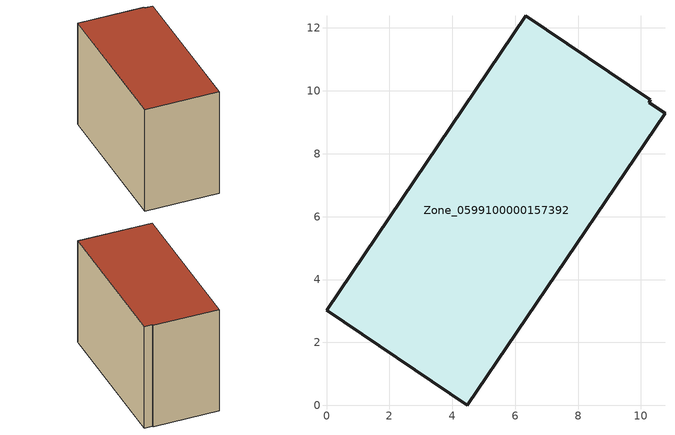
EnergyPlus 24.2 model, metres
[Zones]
Zone_0599100000157392
 floor ground (C_G): 0,3.03 6.34,12.39 10.29,9.72 10.27,9.63 10.76,9.28 4.48,0 z1.58
 wall outside (C_F): 0,3.03 4.48,0 10.76,9.28 10.27,9.63 10.29,9.72 6.34,12.39 0,3.03 z1.58:9.71
 roof outside (C_R): 6.34,12.39 0,3.03 4.48,0 10.76,9.28 10.27,9.63 10.29,9.72 z9.71
[BUILDING]
Pand.0599100000157392: North Axis=0; Terrain=City; Loads Convergence Tolerance Value=0.04; Temperature Convergence Tolerance Value=0.4; Solar Distribution=FullExterior; Maximum Number of Warmup Days=25; Minimum Number of Warmup Days=1
[Site:Location]
Rotterdam.The.Hague.AP_ZH_NLD Design_Conditions: Latitude=51.96; Longitude=4.45; Time Zone=1; Elevation=-4.5
[SITE:GROUNDTEMPERATURE:BUILDINGSURFACE]
18, 18, 18, 18, 18, 18, 18, 18, 18, 18, 18, 18
[MATERIAL] Thermal Absorptance=0.9; Solar Absorptance=0.7; Visible Absorptance=0.7
Name | Roughness | Thickness | Conductivity | Density | Specific Heat
G.TI.1975-1991 | MediumSmooth | 0.15 | 0.288461 | 540 | 1210
F.TI.1975-1991 | Rough | 0.3 | 0.230769 | 1920 | 840
R.TI.1975-1991 | MediumRough | 0.2 | 0.153846 | 1500 | 1000
[CONSTRUCTION]
C_G: G.TI.1975-1991
C_F: F.TI.1975-1991
C_R: R.TI.1975-1991
[ZONE]
Zone_0599100000157392: Type=1; Multiplier=1; Ceiling Height=Autocalculate; Volume=Autocalculate; Floor Area=autocalculate; Part of Total Floor Area=Yes
[ZONEINFILTRATION:DESIGNFLOWRATE]
Infil_Zone_0599100000157392: Zone or ZoneList or Space or SpaceList=Zone_0599100000157392; Schedule=AlwaysOn; Design Flow Rate Calculation Method=Flow/Area; Flow Rate per Floor Area=0.003; Constant Term Coefficient=1; Temperature Term Coefficient=0; Velocity Term Coefficient=0; Velocity Squared Term Coefficient=0
[HVACTEMPLATE:ZONE:IDEALLOADSAIRSYSTEM]
Zone_0599100000157392: Maximum Heating Supply Air Temperature=50; Minimum Cooling Supply Air Temperature=13; Maximum Heating Supply Air Humidity Ratio=0.0156; Minimum Cooling Supply Air Humidity Ratio=0.0077; Heating Limit=NoLimit; Cooling Limit=NoLimit; Dehumidification Control Type=ConstantSensibleHeatRatio; Cooling Sensible Heat Ratio=0.7; Dehumidification Setpoint=60; Humidification Control Type=None; Humidification Setpoint=30; Outdoor Air Method=None; Outdoor Air Flow Rate per Person=0.00944; Outdoor Air Flow Rate per Zone Floor Area=0; Outdoor Air Flow Rate per Zone=0; Demand Controlled Ventilation Type=None; Outdoor Air Economizer Type=NoEconomizer; Heat Recovery Type=None; Sensible Heat Recovery Effectiveness=0.7; Latent Heat Recovery Effectiveness=0.65
[ZONECONTROL:THERMOSTAT]
ThermostatControl_Zone_0599100000157392: Zone or ZoneList=Zone_0599100000157392; Control Type Schedule=DualSetpointControlType; Control 1=Thermostat_Zone_0599100000157392; Temperature Difference Between Cutout And Setpoint=0
[THERMOSTATSETPOINT:DUALSETPOINT]
Thermostat_Zone_0599100000157392: Heating Setpoint Temperature Schedule=HeatingSetpoint_Zone_0599100000157392; Cooling Setpoint Temperature Schedule=CoolingSetpoint_Zone_0599100000157392
[SCHEDULE:COMPACT]
HeatingSetpoint_Zone_0599100000157392: Through: 12/31, For: AllDays, Until: 24:00, 21
CoolingSetpoint_Zone_0599100000157392: Through: 12/31, For: AllDays, Until: 24:00, 24
DualSetpointControlType: Through: 12/31, For: AllDays, Until: 24:00, 4
AlwaysOn: Through: 12/31, For: AllDays, Until: 24:00, 1
